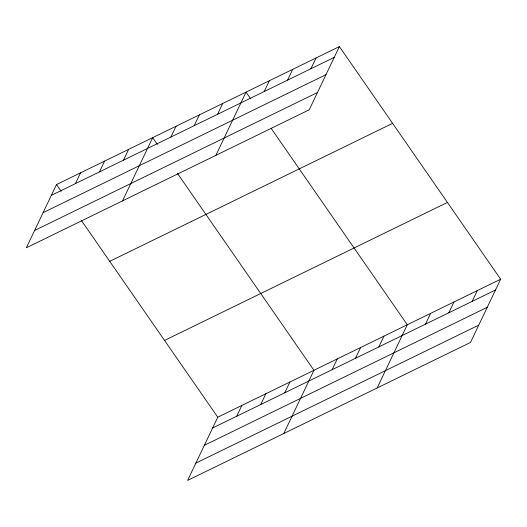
<?xml version="1.0" encoding="UTF-8"?>
<svg xmlns="http://www.w3.org/2000/svg" width="527" height="527" viewBox="0 0 527 527"><rect width="100%" height="100%" fill="white"/><g stroke="black" fill="none" stroke-linecap="round" stroke-linejoin="round"><path stroke-width="0.79" d="M339.388 46.58L56.501 184.562L26.35 247.782L309.23 109.8L339.388 46.58L500.65 279.218L470.499 342.431L187.612 480.42L217.77 417.2L500.65 279.218M75.407 183.62L80.552 172.836M99.451 171.888L104.596 161.11M123.496 160.162L128.641 149.378M122.527 200.866L152.685 137.652L157.349 144.385M170.88 137.046L176.025 126.269M194.219 125.663L199.358 114.879M217.552 114.28L222.697 103.496M215.879 155.333L246.037 92.113L250.7 98.852M264.231 91.514L269.369 80.73M287.571 80.13L292.709 69.347M310.904 68.741L316.048 57.963M236.669 416.251L241.814 405.474M260.713 404.525L265.858 393.741M284.758 392.793L289.903 382.016M283.796 433.504L313.947 370.29L177.428 173.343M332.142 369.684L337.287 358.9M355.481 358.301L360.626 347.517M378.821 346.918L383.959 336.134M377.148 387.971L407.299 324.751L271.24 128.483M425.493 324.145L430.638 313.367M448.833 312.761L453.978 301.984M472.172 301.378L477.31 290.601M51.363 195.346L334.243 57.357M43.109 212.651L325.989 74.663M34.604 230.477L317.485 92.495M109.721 261.333L392.602 123.351M164.549 340.429L447.43 202.447M212.625 427.983L495.505 289.995M204.371 445.289L487.251 307.3M195.866 463.114L478.753 325.133M56.501 184.562L61.172 191.301M81.244 220.26L217.77 417.2"/></g></svg>
